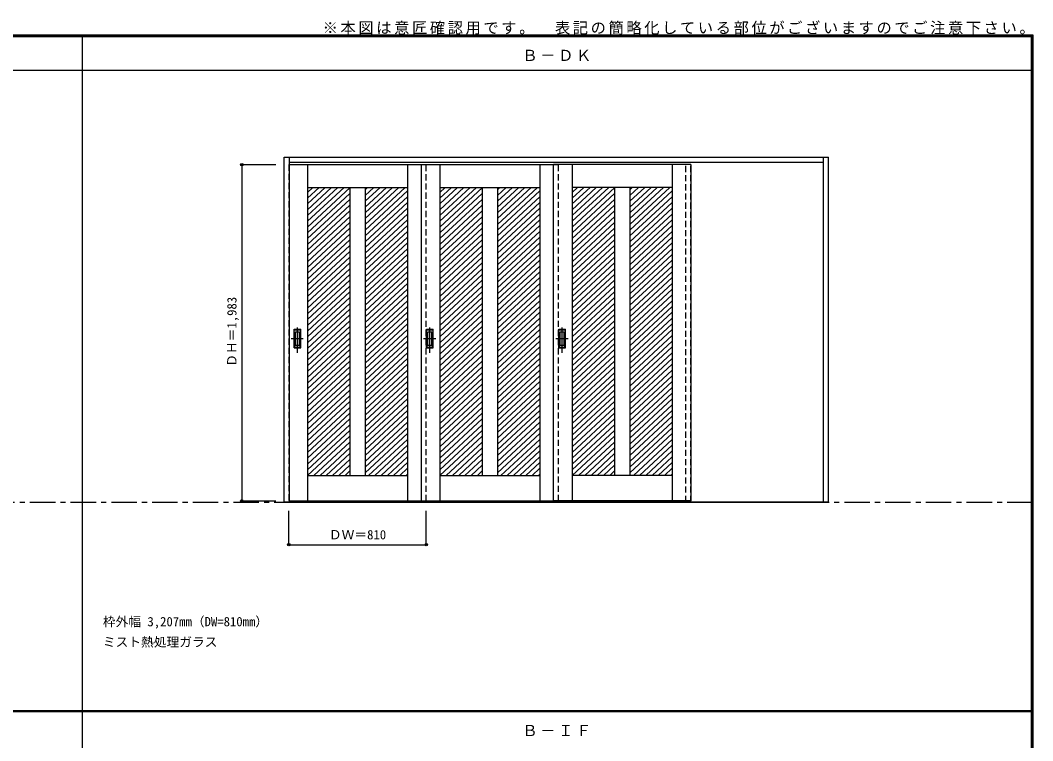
# Model space of a CAD drawing. Units: millimetres, scale not verified. Extents: x -6000 to 5700, y -4307 to 4260.
# Drawn here: x -267 to 5700, y 12 to 4260 of the extents above; entities that cross this region are included whole.
import ezdxf
from ezdxf.enums import TextEntityAlignment as Align

# ---------------------------------------------------------------- set-up
doc = ezdxf.new("R2010")
doc.units = ezdxf.units.MM
doc.header["$LTSCALE"] = 30
doc.header["$PDMODE"] = 32
doc.header["$PDSIZE"] = 15
doc.linetypes.add('CHAIN1', pattern=[8, 5, -1, 1, -1])
doc.linetypes.add('DASHED1', pattern=[1.8, 1.2, -0.6])
for name, color, linetype in [('0-1_通り芯', 7, 'CHAIN1'), ('0-2_扉', 7, 'Continuous'), ('0-4_枠', 3, 'Continuous'), ('0-6_引手', 7, 'Continuous'), ('0-A_文字', 7, 'Continuous'), ('0-B_寸法', 4, 'Continuous'), ('0-C_ハッチ', 4, 'Continuous'), ('F-1_枠', 6, 'Continuous')]:
    doc.layers.add(name, color=color, linetype=linetype)
doc.styles.add('ＭＳ ゴシック', font='')
doc.styles.get('ＭＳ ゴシック').set_extended_font_data('MS Gothic')

msp = doc.modelspace()

# ---------------------------------------------------------------- linework, layer by layer
at = {"layer": '0-1_通り芯'}
msp.add_line((-5490, 1418), (5690, 1418), dxfattribs=at)
at = {"layer": '0-2_扉', "color": 4, "linetype": 'DASHED1'}
for p, q in [((1315.85, 3409), (1315.85, 1426)), ((1318.85, 3409), (1315.85, 3409)), ((2125.85, 1426), (2125.85, 3409)), ((2905.85, 1426), (2905.85, 3409)), ((3655.85, 1421), (3655.85, 3423)), ((3685.85, 1421), (3685.85, 3423)), ((1318.85, 1426), (1315.85, 1426))]:
    msp.add_line(p, q, dxfattribs=at)
at = {"layer": '0-2_扉'}
for p, q in [((1318.85, 3409), (2125.85, 3409)), ((1425.85, 3409), (1425.85, 1426)), ((2015.85, 3409), (2015.85, 1426)), ((2095.85, 3409), (2905.85, 3409)), ((2095.85, 3409), (2095.85, 1426)), ((2205.85, 3409), (2205.85, 1426)), ((2795.85, 3409), (2795.85, 1426)), ((2875.85, 1426), (2875.85, 3409)), ((3685.85, 3409), (2875.85, 3409)), ((2985.85, 3409), (2985.85, 1426)), ((3575.85, 3409), (3575.85, 1426)), ((3685.85, 3409), (3685.85, 1426)), ((1425.85, 3274), (2015.85, 3274)), ((1675.85, 3274), (1675.85, 1576)), ((1765.85, 3274), (1765.85, 1576)), ((2205.85, 3274), (2795.85, 3274)), ((2455.85, 3274), (2455.85, 1576)), ((2545.85, 3274), (2545.85, 1576)), ((3575.85, 3274), (2985.85, 3274)), ((3235.85, 3274), (3235.85, 1576)), ((3325.85, 3274), (3325.85, 1576)), ((1425.85, 1576), (2015.85, 1576)), ((2205.85, 1576), (2795.85, 1576)), ((3575.85, 1576), (2985.85, 1576)), ((1318.85, 1426), (2125.85, 1426)), ((2095.85, 1426), (2905.85, 1426)), ((3685.85, 1426), (2875.85, 1426))]:
    msp.add_line(p, q, dxfattribs=at)
at = {"layer": '0-4_枠'}
for p, q in [((1288.85, 3453), (4495.85, 3453)), ((1318.85, 1418), (1318.85, 3453)), ((1318.85, 3423), (4465.85, 3423)), ((4465.85, 1418), (4465.85, 3453)), ((4495.85, 1418), (4495.85, 3453)), ((1318.85, 1421), (4465.85, 1421)), ((1318.85, 1418), (4465.85, 1418)), ((4495.85, 1418), (4465.85, 1418))]:
    msp.add_line(p, q, dxfattribs=at)
msp.add_lwpolyline([(1318.85, 1418), (1288.85, 1418), (1288.85, 3453)], dxfattribs=at)
at = {"layer": '0-6_引手', "linetype": 'CHAIN1'}
for p, q in [((1366.85, 2298.27), (1366.85, 2469.12)), ((2146.85, 2298.27), (2146.85, 2469.12)), ((2926.85, 2298.27), (2926.85, 2469.12)), ((1328.77, 2383.5), (1401.28, 2383.5)), ((2108.77, 2383.5), (2181.28, 2383.5)), ((2888.77, 2383.5), (2961.28, 2383.5))]:
    msp.add_line(p, q, dxfattribs=at)
at = {"layer": '0-6_引手'}
for p, q in [((1347.85, 2438.5), (1385.85, 2438.5)), ((1347.85, 2328.5), (1347.85, 2438.5)), ((1354.35, 2422.5), (1379.35, 2422.5)), ((1354.35, 2344.5), (1354.35, 2422.5)), ((1379.35, 2344.5), (1379.35, 2422.5)), ((1385.85, 2328.5), (1385.85, 2438.5)), ((2127.85, 2438.5), (2165.85, 2438.5)), ((2127.85, 2328.5), (2127.85, 2438.5)), ((2134.35, 2422.5), (2159.35, 2422.5)), ((2134.35, 2344.5), (2134.35, 2422.5)), ((2159.35, 2344.5), (2159.35, 2422.5)), ((2165.85, 2328.5), (2165.85, 2438.5)), ((2907.85, 2438.5), (2945.85, 2438.5)), ((2907.85, 2328.5), (2907.85, 2438.5)), ((2914.35, 2422.5), (2939.35, 2422.5)), ((2914.35, 2344.5), (2914.35, 2422.5)), ((2939.35, 2344.5), (2939.35, 2422.5)), ((2945.85, 2328.5), (2945.85, 2438.5)), ((1347.85, 2328.5), (1385.85, 2328.5)), ((1354.35, 2344.5), (1379.35, 2344.5)), ((2127.85, 2328.5), (2165.85, 2328.5)), ((2134.35, 2344.5), (2159.35, 2344.5)), ((2907.85, 2328.5), (2945.85, 2328.5)), ((2914.35, 2344.5), (2939.35, 2344.5))]:
    msp.add_line(p, q, dxfattribs=at)
at = {"layer": '0-6_引手', "linetype": 'DASHED1'}
for p, q in [((1382.85, 2332.5), (1382.85, 2434.5)), ((2162.85, 2332.5), (2162.85, 2434.5)), ((2942.85, 2332.5), (2942.85, 2434.5)), ((1350.85, 2332.5), (1382.85, 2332.5)), ((2130.85, 2332.5), (2162.85, 2332.5)), ((2910.85, 2332.5), (2942.85, 2332.5))]:
    msp.add_line(p, q, dxfattribs=at)
for points in [[(1350.85, 2332.5), (1350.85, 2434.5), (1382.85, 2434.5)], [(2130.85, 2332.5), (2130.85, 2434.5), (2162.85, 2434.5)], [(2910.85, 2332.5), (2910.85, 2434.5), (2942.85, 2434.5)]]:
    msp.add_lwpolyline(points, dxfattribs=at)
at = {"layer": '0-B_寸法'}
for p, q in [((1038.85, 3409), (1238.85, 3409)), ((1038.85, 3409), (1038.85, 1426)), ((1038.85, 1426), (1238.85, 1426)), ((1315.85, 1168), (1315.85, 1368)), ((2125.85, 1168), (2125.85, 1368)), ((1315.85, 1168), (2125.85, 1168))]:
    msp.add_line(p, q, dxfattribs=at)
at = {"layer": '0-B_寸法', "color": 7}
for p in [(1038.85, 3409), (1038.85, 1426), (1315.85, 1168), (2125.85, 1168)]:
    msp.add_point(p, dxfattribs=at)
at = {"layer": '0-C_ハッチ'}
for p, q in [((1493.99, 3274), (1425.85, 3210.9)), ((1530.79, 3274), (1425.85, 3176.83)), ((1567.59, 3274), (1425.85, 3142.76)), ((1604.38, 3274), (1425.85, 3108.69)), ((1457.2, 3274), (1425.85, 3244.97)), ((1641.18, 3274), (1425.85, 3074.62)), ((1677.98, 3274), (1425.85, 3040.55)), ((1675.85, 3237.96), (1425.85, 3006.48)), ((1780.16, 3274), (1765.85, 3260.75)), ((1816.96, 3274), (1765.85, 3226.67)), ((1853.76, 3274), (1765.85, 3192.6)), ((1890.55, 3274), (1765.85, 3158.53)), ((1927.35, 3274), (1765.85, 3124.46)), ((1964.15, 3274), (1765.85, 3090.39)), ((2000.94, 3274), (1765.85, 3056.32)), ((2015.85, 3253.73), (1765.85, 3022.25)), ((2273.99, 3274), (2205.85, 3210.9)), ((2310.79, 3274), (2205.85, 3176.83)), ((2347.59, 3274), (2205.85, 3142.76)), ((2384.38, 3274), (2205.85, 3108.69)), ((2237.2, 3274), (2205.85, 3244.97)), ((2421.18, 3274), (2205.85, 3074.62)), ((2457.98, 3274), (2205.85, 3040.55)), ((2455.85, 3237.96), (2205.85, 3006.48)), ((2560.16, 3274), (2545.85, 3260.75)), ((2596.96, 3274), (2545.85, 3226.67)), ((2633.76, 3274), (2545.85, 3192.6)), ((2670.55, 3274), (2545.85, 3158.53)), ((2707.35, 3274), (2545.85, 3124.46)), ((2744.15, 3274), (2545.85, 3090.39)), ((2780.94, 3274), (2545.85, 3056.32)), ((2795.85, 3253.73), (2545.85, 3022.25)), ((3053.99, 3274), (2985.85, 3210.9)), ((3090.79, 3274), (2985.85, 3176.83)), ((3127.59, 3274), (2985.85, 3142.76)), ((3164.38, 3274), (2985.85, 3108.69)), ((3017.2, 3274), (2985.85, 3244.97)), ((3201.18, 3274), (2985.85, 3074.62)), ((3237.98, 3274), (2985.85, 3040.55)), ((3235.85, 3237.96), (2985.85, 3006.48)), ((3340.16, 3274), (3325.85, 3260.75)), ((3376.96, 3274), (3325.85, 3226.67)), ((3413.76, 3274), (3325.85, 3192.6)), ((3450.55, 3274), (3325.85, 3158.53)), ((3487.35, 3274), (3325.85, 3124.46)), ((3524.15, 3274), (3325.85, 3090.39)), ((3560.94, 3274), (3325.85, 3056.32)), ((3575.85, 3253.73), (3325.85, 3022.25)), ((1675.85, 3203.89), (1425.85, 2972.41)), ((1675.85, 3169.82), (1425.85, 2938.34)), ((2015.85, 3219.66), (1765.85, 2988.18)), ((2015.85, 3185.59), (1765.85, 2954.11)), ((2455.85, 3203.89), (2205.85, 2972.41)), ((2455.85, 3169.82), (2205.85, 2938.34)), ((2795.85, 3219.66), (2545.85, 2988.18)), ((2795.85, 3185.59), (2545.85, 2954.11)), ((3235.85, 3203.89), (2985.85, 2972.41)), ((3235.85, 3169.82), (2985.85, 2938.34)), ((3575.85, 3219.66), (3325.85, 2988.18)), ((3575.85, 3185.59), (3325.85, 2954.11)), ((1675.85, 3135.75), (1425.85, 2904.26)), ((2015.85, 3151.52), (1765.85, 2920.04)), ((2015.85, 3117.45), (1765.85, 2885.96)), ((2455.85, 3135.75), (2205.85, 2904.26)), ((2795.85, 3151.52), (2545.85, 2920.04)), ((2795.85, 3117.45), (2545.85, 2885.96)), ((3235.85, 3135.75), (2985.85, 2904.26)), ((3575.85, 3151.52), (3325.85, 2920.04)), ((3575.85, 3117.45), (3325.85, 2885.96)), ((1675.85, 3101.67), (1425.85, 2870.19)), ((1675.85, 3067.6), (1425.85, 2836.12)), ((2015.85, 3083.37), (1765.85, 2851.89)), ((2015.85, 3049.3), (1765.85, 2817.82)), ((2455.85, 3101.67), (2205.85, 2870.19)), ((2455.85, 3067.6), (2205.85, 2836.12)), ((2795.85, 3083.37), (2545.85, 2851.89)), ((2795.85, 3049.3), (2545.85, 2817.82)), ((3235.85, 3101.67), (2985.85, 2870.19)), ((3235.85, 3067.6), (2985.85, 2836.12)), ((3575.85, 3083.37), (3325.85, 2851.89)), ((3575.85, 3049.3), (3325.85, 2817.82)), ((1675.85, 3033.53), (1425.85, 2802.05)), ((1675.85, 2999.46), (1425.85, 2767.98)), ((2015.85, 3015.23), (1765.85, 2783.75)), ((2455.85, 3033.53), (2205.85, 2802.05)), ((2455.85, 2999.46), (2205.85, 2767.98)), ((2795.85, 3015.23), (2545.85, 2783.75)), ((3235.85, 3033.53), (2985.85, 2802.05)), ((3235.85, 2999.46), (2985.85, 2767.98)), ((3575.85, 3015.23), (3325.85, 2783.75)), ((1675.85, 2965.39), (1425.85, 2733.91)), ((1675.85, 2931.32), (1425.85, 2699.84)), ((2015.85, 2981.16), (1765.85, 2749.68)), ((2015.85, 2947.09), (1765.85, 2715.61)), ((2455.85, 2965.39), (2205.85, 2733.91)), ((2455.85, 2931.32), (2205.85, 2699.84)), ((2795.85, 2981.16), (2545.85, 2749.68)), ((2795.85, 2947.09), (2545.85, 2715.61)), ((3235.85, 2965.39), (2985.85, 2733.91)), ((3235.85, 2931.32), (2985.85, 2699.84)), ((3575.85, 2981.16), (3325.85, 2749.68)), ((3575.85, 2947.09), (3325.85, 2715.61)), ((1675.85, 2897.25), (1425.85, 2665.77)), ((2015.85, 2913.02), (1765.85, 2681.54)), ((2015.85, 2878.95), (1765.85, 2647.47)), ((2455.85, 2897.25), (2205.85, 2665.77)), ((2795.85, 2913.02), (2545.85, 2681.54)), ((2795.85, 2878.95), (2545.85, 2647.47)), ((3235.85, 2897.25), (2985.85, 2665.77)), ((3575.85, 2913.02), (3325.85, 2681.54)), ((3575.85, 2878.95), (3325.85, 2647.47)), ((1675.85, 2863.18), (1425.85, 2631.7)), ((1675.85, 2829.11), (1425.85, 2597.62)), ((2015.85, 2844.88), (1765.85, 2613.4)), ((2015.85, 2810.81), (1765.85, 2579.32)), ((2455.85, 2863.18), (2205.85, 2631.7)), ((2455.85, 2829.11), (2205.85, 2597.62)), ((2795.85, 2844.88), (2545.85, 2613.4)), ((2795.85, 2810.81), (2545.85, 2579.32)), ((3235.85, 2863.18), (2985.85, 2631.7)), ((3235.85, 2829.11), (2985.85, 2597.62)), ((3575.85, 2844.88), (3325.85, 2613.4)), ((3575.85, 2810.81), (3325.85, 2579.32)), ((1675.85, 2795.04), (1425.85, 2563.55)), ((1675.85, 2760.96), (1425.85, 2529.48)), ((2015.85, 2776.74), (1765.85, 2545.25)), ((2455.85, 2795.04), (2205.85, 2563.55)), ((2455.85, 2760.96), (2205.85, 2529.48)), ((2795.85, 2776.74), (2545.85, 2545.25)), ((3235.85, 2795.04), (2985.85, 2563.55)), ((3235.85, 2760.96), (2985.85, 2529.48)), ((3575.85, 2776.74), (3325.85, 2545.25)), ((1675.85, 2726.89), (1425.85, 2495.41)), ((1675.85, 2692.82), (1425.85, 2461.34)), ((2015.85, 2742.66), (1765.85, 2511.18)), ((2015.85, 2708.59), (1765.85, 2477.11)), ((2455.85, 2726.89), (2205.85, 2495.41)), ((2455.85, 2692.82), (2205.85, 2461.34)), ((2795.85, 2742.66), (2545.85, 2511.18)), ((2795.85, 2708.59), (2545.85, 2477.11)), ((3235.85, 2726.89), (2985.85, 2495.41)), ((3235.85, 2692.82), (2985.85, 2461.34)), ((3575.85, 2742.66), (3325.85, 2511.18)), ((3575.85, 2708.59), (3325.85, 2477.11)), ((1675.85, 2658.75), (1425.85, 2427.27)), ((2015.85, 2674.52), (1765.85, 2443.04)), ((2015.85, 2640.45), (1765.85, 2408.97)), ((2455.85, 2658.75), (2205.85, 2427.27)), ((2795.85, 2674.52), (2545.85, 2443.04)), ((2795.85, 2640.45), (2545.85, 2408.97)), ((3235.85, 2658.75), (2985.85, 2427.27)), ((3575.85, 2674.52), (3325.85, 2443.04)), ((3575.85, 2640.45), (3325.85, 2408.97)), ((1675.85, 2624.68), (1425.85, 2393.2)), ((1675.85, 2590.61), (1425.85, 2359.13)), ((2015.85, 2606.38), (1765.85, 2374.9)), ((2015.85, 2572.31), (1765.85, 2340.83)), ((2455.85, 2624.68), (2205.85, 2393.2)), ((2455.85, 2590.61), (2205.85, 2359.13)), ((2795.85, 2606.38), (2545.85, 2374.9)), ((2795.85, 2572.31), (2545.85, 2340.83)), ((3235.85, 2624.68), (2985.85, 2393.2)), ((3235.85, 2590.61), (2985.85, 2359.13)), ((3575.85, 2606.38), (3325.85, 2374.9)), ((3575.85, 2572.31), (3325.85, 2340.83)), ((1675.85, 2556.54), (1425.85, 2325.06)), ((1675.85, 2522.47), (1425.85, 2290.99)), ((2015.85, 2538.24), (1765.85, 2306.76)), ((2455.85, 2556.54), (2205.85, 2325.06)), ((2455.85, 2522.47), (2205.85, 2290.99)), ((2795.85, 2538.24), (2545.85, 2306.76)), ((3235.85, 2556.54), (2985.85, 2325.06)), ((3235.85, 2522.47), (2985.85, 2290.99)), ((3575.85, 2538.24), (3325.85, 2306.76)), ((1675.85, 2488.4), (1425.85, 2256.91)), ((1675.85, 2454.32), (1425.85, 2222.84)), ((2015.85, 2504.17), (1765.85, 2272.69)), ((2015.85, 2470.1), (1765.85, 2238.61)), ((2455.85, 2488.4), (2205.85, 2256.91)), ((2455.85, 2454.32), (2205.85, 2222.84)), ((2795.85, 2504.17), (2545.85, 2272.69)), ((2795.85, 2470.1), (2545.85, 2238.61)), ((3235.85, 2488.4), (2985.85, 2256.91)), ((3235.85, 2454.32), (2985.85, 2222.84)), ((3575.85, 2504.17), (3325.85, 2272.69)), ((3575.85, 2470.1), (3325.85, 2238.61)), ((1675.85, 2420.25), (1425.85, 2188.77)), ((2015.85, 2436.02), (1765.85, 2204.54)), ((2015.85, 2401.95), (1765.85, 2170.47)), ((2455.85, 2420.25), (2205.85, 2188.77)), ((2795.85, 2436.02), (2545.85, 2204.54)), ((2795.85, 2401.95), (2545.85, 2170.47)), ((3235.85, 2420.25), (2985.85, 2188.77)), ((3575.85, 2436.02), (3325.85, 2204.54)), ((3575.85, 2401.95), (3325.85, 2170.47)), ((1675.85, 2386.18), (1425.85, 2154.7)), ((1675.85, 2352.11), (1425.85, 2120.63)), ((2015.85, 2367.88), (1765.85, 2136.4)), ((2015.85, 2333.81), (1765.85, 2102.33)), ((2455.85, 2386.18), (2205.85, 2154.7)), ((2455.85, 2352.11), (2205.85, 2120.63)), ((2795.85, 2367.88), (2545.85, 2136.4)), ((2795.85, 2333.81), (2545.85, 2102.33)), ((3235.85, 2386.18), (2985.85, 2154.7)), ((3235.85, 2352.11), (2985.85, 2120.63)), ((3575.85, 2367.88), (3325.85, 2136.4)), ((3575.85, 2333.81), (3325.85, 2102.33)), ((1675.85, 2318.04), (1425.85, 2086.56)), ((1675.85, 2283.97), (1425.85, 2052.49)), ((2015.85, 2299.74), (1765.85, 2068.26)), ((2455.85, 2318.04), (2205.85, 2086.56)), ((2455.85, 2283.97), (2205.85, 2052.49)), ((2795.85, 2299.74), (2545.85, 2068.26)), ((3235.85, 2318.04), (2985.85, 2086.56)), ((3235.85, 2283.97), (2985.85, 2052.49)), ((3575.85, 2299.74), (3325.85, 2068.26)), ((1675.85, 2249.9), (1425.85, 2018.42)), ((1675.85, 2215.83), (1425.85, 1984.35)), ((2015.85, 2265.67), (1765.85, 2034.19)), ((2015.85, 2231.6), (1765.85, 2000.12)), ((2455.85, 2249.9), (2205.85, 2018.42)), ((2455.85, 2215.83), (2205.85, 1984.35)), ((2795.85, 2265.67), (2545.85, 2034.19)), ((2795.85, 2231.6), (2545.85, 2000.12)), ((3235.85, 2249.9), (2985.85, 2018.42)), ((3235.85, 2215.83), (2985.85, 1984.35)), ((3575.85, 2265.67), (3325.85, 2034.19)), ((3575.85, 2231.6), (3325.85, 2000.12)), ((1675.85, 2181.76), (1425.85, 1950.27)), ((2015.85, 2197.53), (1765.85, 1966.05)), ((2015.85, 2163.46), (1765.85, 1931.97)), ((2455.85, 2181.76), (2205.85, 1950.27)), ((2795.85, 2197.53), (2545.85, 1966.05)), ((2795.85, 2163.46), (2545.85, 1931.97)), ((3235.85, 2181.76), (2985.85, 1950.27)), ((3575.85, 2197.53), (3325.85, 1966.05)), ((3575.85, 2163.46), (3325.85, 1931.97)), ((1675.85, 2147.69), (1425.85, 1916.2)), ((1675.85, 2113.61), (1425.85, 1882.13)), ((2015.85, 2129.39), (1765.85, 1897.9)), ((2015.85, 2095.31), (1765.85, 1863.83)), ((2455.85, 2147.69), (2205.85, 1916.2)), ((2455.85, 2113.61), (2205.85, 1882.13)), ((2795.85, 2129.39), (2545.85, 1897.9)), ((2795.85, 2095.31), (2545.85, 1863.83)), ((3235.85, 2147.69), (2985.85, 1916.2)), ((3235.85, 2113.61), (2985.85, 1882.13)), ((3575.85, 2129.39), (3325.85, 1897.9)), ((3575.85, 2095.31), (3325.85, 1863.83)), ((1675.85, 2079.54), (1425.85, 1848.06)), ((1675.85, 2045.47), (1425.85, 1813.99)), ((2015.85, 2061.24), (1765.85, 1829.76)), ((2455.85, 2079.54), (2205.85, 1848.06)), ((2455.85, 2045.47), (2205.85, 1813.99)), ((2795.85, 2061.24), (2545.85, 1829.76)), ((3235.85, 2079.54), (2985.85, 1848.06)), ((3235.85, 2045.47), (2985.85, 1813.99)), ((3575.85, 2061.24), (3325.85, 1829.76)), ((1675.85, 2011.4), (1425.85, 1779.92)), ((1675.85, 1977.33), (1425.85, 1745.85)), ((2015.85, 2027.17), (1765.85, 1795.69)), ((2015.85, 1993.1), (1765.85, 1761.62)), ((2455.85, 2011.4), (2205.85, 1779.92)), ((2455.85, 1977.33), (2205.85, 1745.85)), ((2795.85, 2027.17), (2545.85, 1795.69)), ((2795.85, 1993.1), (2545.85, 1761.62)), ((3235.85, 2011.4), (2985.85, 1779.92)), ((3235.85, 1977.33), (2985.85, 1745.85)), ((3575.85, 2027.17), (3325.85, 1795.69)), ((3575.85, 1993.1), (3325.85, 1761.62)), ((1675.85, 1943.26), (1425.85, 1711.78)), ((2015.85, 1959.03), (1765.85, 1727.55)), ((2015.85, 1924.96), (1765.85, 1693.48)), ((2455.85, 1943.26), (2205.85, 1711.78)), ((2795.85, 1959.03), (2545.85, 1727.55)), ((2795.85, 1924.96), (2545.85, 1693.48)), ((3235.85, 1943.26), (2985.85, 1711.78)), ((3575.85, 1959.03), (3325.85, 1727.55)), ((3575.85, 1924.96), (3325.85, 1693.48)), ((1675.85, 1909.19), (1425.85, 1677.71)), ((1675.85, 1875.12), (1425.85, 1643.64)), ((2015.85, 1890.89), (1765.85, 1659.41)), ((2015.85, 1856.82), (1765.85, 1625.34)), ((2455.85, 1909.19), (2205.85, 1677.71)), ((2455.85, 1875.12), (2205.85, 1643.64)), ((2795.85, 1890.89), (2545.85, 1659.41)), ((2795.85, 1856.82), (2545.85, 1625.34)), ((3235.85, 1909.19), (2985.85, 1677.71)), ((3235.85, 1875.12), (2985.85, 1643.64)), ((3575.85, 1890.89), (3325.85, 1659.41)), ((3575.85, 1856.82), (3325.85, 1625.34)), ((1675.85, 1841.05), (1425.85, 1609.56)), ((1675.85, 1806.97), (1425.85, 1575.49)), ((2015.85, 1822.75), (1765.85, 1591.26)), ((2455.85, 1841.05), (2205.85, 1609.56)), ((2455.85, 1806.97), (2205.85, 1575.49)), ((2795.85, 1822.75), (2545.85, 1591.26)), ((3235.85, 1841.05), (2985.85, 1609.56)), ((3235.85, 1806.97), (2985.85, 1575.49)), ((3575.85, 1822.75), (3325.85, 1591.26)), ((1675.85, 1772.9), (1463.19, 1576)), ((1675.85, 1738.83), (1499.99, 1576)), ((2015.85, 1788.67), (1786.16, 1576)), ((2015.85, 1754.6), (1822.96, 1576)), ((2455.85, 1772.9), (2243.19, 1576)), ((2455.85, 1738.83), (2279.99, 1576)), ((2795.85, 1788.67), (2566.16, 1576)), ((2795.85, 1754.6), (2602.96, 1576)), ((3235.85, 1772.9), (3023.19, 1576)), ((3235.85, 1738.83), (3059.99, 1576)), ((3575.85, 1788.67), (3346.16, 1576)), ((3575.85, 1754.6), (3382.96, 1576)), ((1675.85, 1704.76), (1536.79, 1576)), ((2015.85, 1720.53), (1859.75, 1576)), ((2015.85, 1686.46), (1896.55, 1576)), ((2455.85, 1704.76), (2316.79, 1576)), ((2795.85, 1720.53), (2639.75, 1576)), ((2795.85, 1686.46), (2676.55, 1576)), ((3235.85, 1704.76), (3096.79, 1576)), ((3575.85, 1720.53), (3419.75, 1576)), ((3575.85, 1686.46), (3456.55, 1576)), ((1675.85, 1670.69), (1573.58, 1576)), ((1675.85, 1636.62), (1610.38, 1576)), ((2015.85, 1652.39), (1933.35, 1576)), ((2015.85, 1618.32), (1970.14, 1576)), ((2455.85, 1670.69), (2353.58, 1576)), ((2455.85, 1636.62), (2390.38, 1576)), ((2795.85, 1652.39), (2713.35, 1576)), ((2795.85, 1618.32), (2750.14, 1576)), ((3235.85, 1670.69), (3133.58, 1576)), ((3235.85, 1636.62), (3170.38, 1576)), ((3575.85, 1652.39), (3493.35, 1576)), ((3575.85, 1618.32), (3530.14, 1576)), ((1675.85, 1602.55), (1647.18, 1576)), ((2015.85, 1584.25), (2006.94, 1576)), ((2455.85, 1602.55), (2427.18, 1576)), ((2795.85, 1584.25), (2786.94, 1576)), ((3235.85, 1602.55), (3207.18, 1576)), ((3575.85, 1584.25), (3566.94, 1576))]:
    msp.add_line(p, q, dxfattribs=at)
at = {"layer": 'F-1_枠'}
for p, q in [((-6000, 4175), (5700, 4175)), ((-6000, 4170), (5700, 4170)), ((-6000, 4165), (5700, 4165)), ((100, -3790), (100, 4175)), ((5690, 4175), (5690, -4205)), ((5695, 4175), (5695, -4205)), ((5700, 4175), (5700, -4205)), ((-6000, 3965), (5700, 3965)), ((-6000, 190.5), (5700, 190.5)), ((-6000, 187.5), (5700, 187.5)), ((-6000, 184.5), (5700, 184.5))]:
    msp.add_line(p, q, dxfattribs=at)

# ---------------------------------------------------------------- texts
at = {"layer": '0-A_文字', "style": 'ＭＳ ゴシック'}
for s, p in [('枠外幅 3,207mm（DW=810mm）', (220, 670.5)), ('ミスト熱処理ガラス', (220, 550.5))]:
    msp.add_text(s, height=54.99, dxfattribs=at).set_placement(p, align=Align.BOTTOM_LEFT)
at = {"layer": '0-A_文字', "char_height": 65.98, "attachment_point": 7, "style": 'ＭＳ ゴシック'}
for s, insert in [('\\T1.17;※本図は意匠確認用です。\u3000表記の簡略化している部位がございますのでご注意下さい。', (1515, 4175)), ('\\T1.17;Ｂ－ＤＫ', (2692.5, 4020)), ('\\T1.17;Ｂ－ＩＦ', (2692.5, 39.5))]:
    msp.add_mtext(s, dxfattribs=dict(at, insert=insert))
at = {"layer": '0-B_寸法', "color": 7, "style": 'ＭＳ ゴシック'}
msp.add_text('ＤＨ＝1,983', height=54.99, rotation=90, dxfattribs=at).set_placement((1023.85, 2217.25), align=Align.BOTTOM_LEFT)
msp.add_text('ＤＷ＝810', height=54.99, dxfattribs=at).set_placement((1552.1, 1183), align=Align.BOTTOM_LEFT)

doc.saveas('drawing.dxf')
